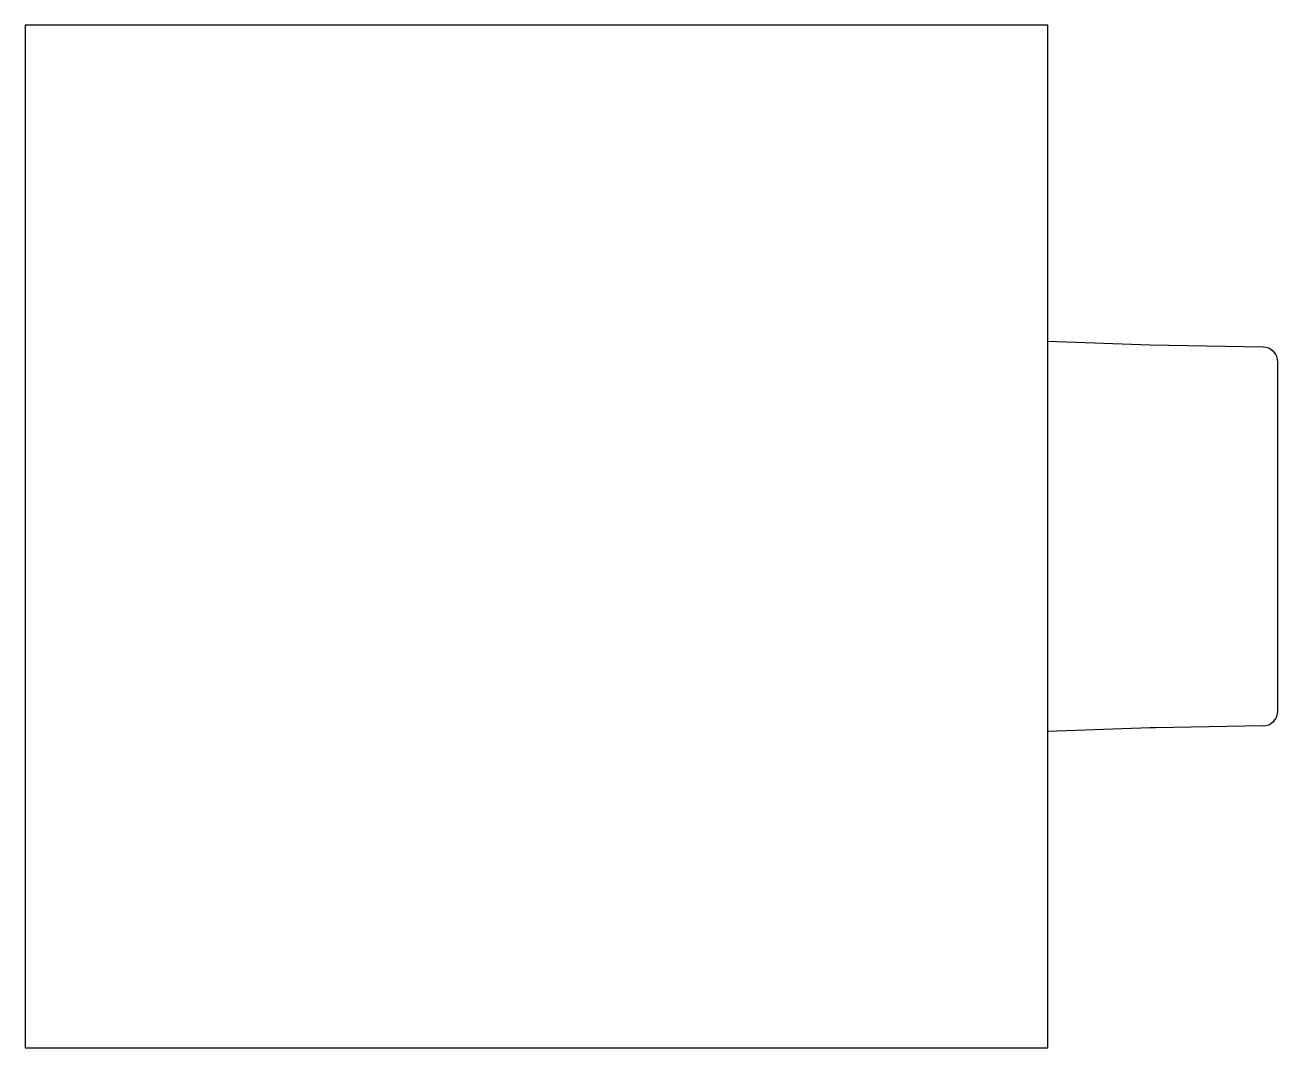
# Model space of a CAD drawing. Header units: millimetres. Extents: x -10151.422 to -10151.3, y -367.73 to -367.63.
import ezdxf

# ---------------------------------------------------------------- set-up
doc = ezdxf.new("R2010")
doc.units = ezdxf.units.MM
doc.layers.add('Tub_esgoto_caixas', color=2, linetype='Continuous')

msp = doc.modelspace()

# ---------------------------------------------------------------- linework, layer by layer
at = {"layer": 'Tub_esgoto_caixas', "linetype": 'Continuous'}
for p, q in [((-10151.3121670606, -367.6617247865337), (-10151.3221670606, -367.6613755765337)), ((-10151.3011430636, -367.6619011765338), (-10151.3121670606, -367.6617247865337)), ((-10151.2996670606, -367.6969247865409), (-10151.2996670606, -367.6634009765341)), ((-10151.2996670606, -367.697448596541), (-10151.2996670606, -367.6969247865409)), ((-10151.3121670606, -367.6991247865413), (-10151.3221670606, -367.6994739965414)), ((-10151.3116550626, -367.6991165965413), (-10151.3121670606, -367.6991247865413)), ((-10151.3011430636, -367.6989484065413), (-10151.3116550626, -367.6991165965413))]:
    msp.add_line(p, q, dxfattribs=at)
at = {"layer": 'Tub_esgoto_caixas'}
msp.add_lwpolyline([(-10151.4221670606, -367.7304247875376), (-10151.3221670606, -367.7304247875376), (-10151.3221670606, -367.6304247875375), (-10151.4221670606, -367.6304247875375)], close=True, dxfattribs=at)
at = {"layer": 'Tub_esgoto_caixas', "linetype": 'Continuous'}
for centre, radius, start, end in [((-10151.30116705647, -367.6634009805063), 0.001499995871291372, 0.0001517286409367632, 89.08349827302598), ((-10151.30116706155, -367.6974485975688), 0.001500000951926355, 270.9166927874214, 3.925852786948575e-05)]:
    msp.add_arc(centre, radius, start, end, dxfattribs=at)

doc.saveas('drawing.dxf')
